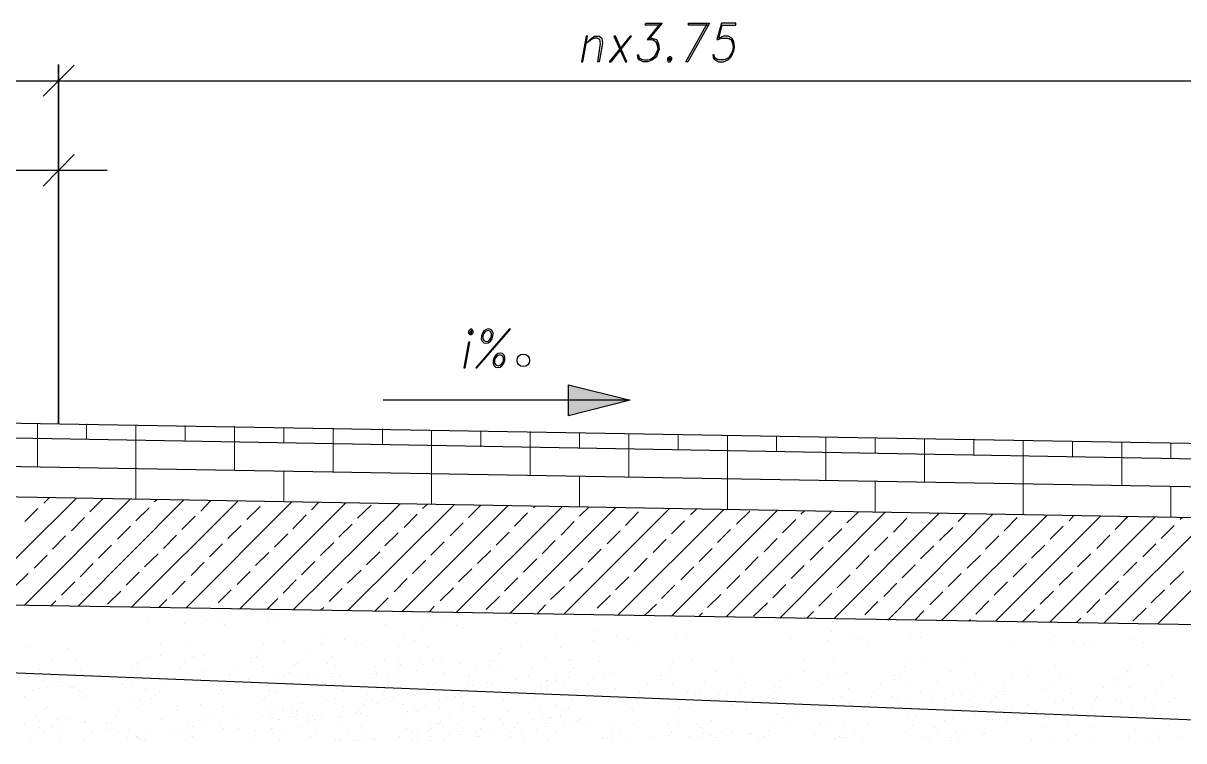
# Model space of a CAD drawing. Header units: millimetres. Extents: x 4241 to 6572, y 870 to 1291.
# Drawn here: x 5223.7 to 5298.5, y 918.2 to 964.5 of the extents above; entities that cross this region are included whole.
import ezdxf

# ---------------------------------------------------------------- set-up
doc = ezdxf.new("R2010")
doc.units = ezdxf.units.MM
doc.layers.add('PDF _0', color=7, linetype='Continuous')
doc.layers.add('PDF _ОВПД_Основная линия', color=7, linetype='Continuous')

msp = doc.modelspace()

# ---------------------------------------------------------------- linework, layer by layer
at = {"layer": 'PDF _0', "color": 5, "lineweight": 25}
for points in [[(5264.7335, 964.3869), (5263.7598, 964.3869), (5263.8021, 964.514), (5264.8605, 964.514), (5263.9715, 963.4556)], [(5264.7335, 964.514), (5263.8868, 963.4556), (5264.1831, 963.4556), (5264.4371, 963.3286), (5264.5641, 962.9476)], [(5267.7816, 964.3869), (5266.5539, 964.3869), (5266.5539, 964.514), (5267.9086, 964.514), (5266.5115, 962.0162), (5266.3845, 962.0162), (5267.7816, 964.514)], [(5269.348, 962.6089), (5269.094, 962.2279), (5268.7976, 962.1432), (5268.5013, 962.1432), (5268.2473, 962.2279), (5268.2049, 962.4819), (5268.1203, 962.4819), (5268.1626, 962.2279), (5268.2473, 962.1432), (5268.5013, 962.0162), (5268.7976, 962.0162), (5269.094, 962.1432), (5269.3056, 962.3549), (5269.475, 962.7359), (5269.5173, 962.9476), (5269.475, 963.3286), (5269.348, 963.5402), (5269.094, 963.6673), (5268.7976, 963.6673), (5268.5013, 963.5402), (5268.713, 964.3869), (5269.602, 964.3869), (5269.602, 964.514), (5268.6706, 964.514), (5268.3743, 963.4556), (5268.4589, 963.4556), (5268.6706, 963.5402), (5269.0516, 963.5402), (5269.3056, 963.4556), (5269.4326, 963.0746)], [(5264.0138, 963.5402), (5264.1831, 963.5402), (5264.4795, 963.4556), (5264.6065, 963.2016), (5264.6488, 962.8206), (5264.6065, 962.7359), (5264.4795, 962.3549), (5264.2255, 962.1432), (5263.9291, 962.0162), (5263.6328, 962.0162), (5263.3788, 962.1432), (5263.2941, 962.2279), (5263.2518, 962.4819), (5263.3364, 962.4819), (5263.3788, 962.2279), (5263.6751, 962.1432), (5263.9291, 962.1432), (5264.2678, 962.2279), (5264.5218, 962.6089)], [(5264.2678, 963.4556), (5264.5218, 963.2016), (5264.5641, 962.8206), (5264.5218, 962.7359), (5264.3525, 962.3549), (5264.0561, 962.1432)], [(5269.1363, 963.5402), (5269.3903, 963.3286), (5269.4326, 962.9476), (5269.3903, 962.7359), (5269.221, 962.3549), (5268.8823, 962.1432)], [(5263.5481, 962.1432), (5263.3364, 962.3549)], [(5268.4166, 962.1432), (5268.1626, 962.3549)], [(5224.9811, 959.8148), (5226.9708, 961.8045)], [(5225.9548, 961.8469), (5225.9548, 938.6897), (5225.9548, 961.8469)], [(5158.7271, 960.7885), (5316.3396, 960.7885)], [(5224.9811, 954.0149), (5226.9708, 956.047)], [(5132.5219, 955.031), (5229.0876, 955.031)]]:
    msp.add_lwpolyline(points, dxfattribs=at)
for points in [[(5259.738, 962.0162), (5260.0343, 963.6673), (5259.9497, 963.6673), (5259.6533, 962.0162)], [(5260.7963, 962.0162), (5260.7117, 962.0162), (5260.881, 963.2016), (5260.8387, 963.4556), (5260.6693, 963.5402), (5260.5, 963.5402), (5260.2883, 963.4556), (5259.9497, 963.2016), (5260.2883, 963.5402), (5260.5, 963.6673), (5260.7963, 963.6673), (5260.9657, 963.5402), (5261.008, 963.2016)], [(5261.4314, 962.0162), (5261.5584, 962.0162), (5262.8708, 963.6673), (5262.7861, 963.6673)], [(5262.5744, 962.0162), (5261.8547, 963.6673), (5261.7277, 963.6673), (5262.4897, 962.0162)], [(5265.3262, 962.3549), (5265.1992, 962.2279), (5265.1992, 962.1432), (5265.2415, 962.0162), (5265.3685, 962.0162), (5265.4532, 962.1432), (5265.4955, 962.2279), (5265.4108, 962.3549)], [(5265.2838, 962.2279), (5265.2838, 962.1432), (5265.3685, 962.1432), (5265.4108, 962.2279)], [(5225.9548, 961.8469), (5225.9548, 938.6897)]]:
    msp.add_lwpolyline(points, close=True, dxfattribs=at)
at = {"layer": 'PDF _0', "lineweight": 25}
for points in [[(5252.4987, 944.7859), (5252.3717, 944.6589), (5252.3717, 944.5319), (5252.4564, 944.4473), (5252.5411, 944.4473), (5252.6681, 944.5319), (5252.6681, 944.6589), (5252.5834, 944.7859)], [(5252.4987, 944.6589), (5252.4564, 944.5319), (5252.5411, 944.5319), (5252.5834, 944.6589)], [(5252.8374, 942.2882), (5252.9221, 942.2882), (5255.0812, 944.7859), (5254.9965, 944.7859)], [(5252.16, 942.2882), (5252.4564, 943.9392), (5252.3717, 943.9392), (5252.0754, 942.2882)], [(5258.8066, 941.1875), (5262.7861, 940.2138), (5258.8066, 939.1977)]]:
    msp.add_lwpolyline(points, close=True, dxfattribs=at)
msp.add_lwpolyline([(5262.7861, 940.2138), (5246.8682, 940.2138)], dxfattribs=at)
at = {"layer": 'PDF _0', "lineweight": 18}
for points in [[(5184.128, 939.4517), (5210.9683, 938.9437), (5210.9683, 934.1599), (5316.3396, 932.3395)], [(5224.6001, 935.938), (5224.6001, 937.716), (5224.6001, 938.7321)], [(5227.7752, 937.6737), (5227.7752, 938.6897)], [(5230.9503, 933.8212), (5230.9503, 935.811), (5230.9503, 937.6314), (5230.9503, 938.6051)], [(5234.1254, 937.5467), (5234.1254, 938.5627)], [(5237.3005, 935.684), (5237.3005, 937.5043), (5237.3005, 938.5204)], [(5240.4756, 937.462), (5240.4756, 938.4357)], [(5243.6508, 935.5993), (5243.6508, 937.3773), (5243.6508, 938.3934)], [(5246.8259, 937.335), (5246.8259, 938.351)], [(5210.9683, 937.97), (5316.3396, 936.1073)], [(5250.001, 933.4825), (5250.001, 935.4723), (5250.001, 937.2927), (5250.001, 938.2664)], [(5253.1761, 937.208), (5253.1761, 938.224)], [(5256.3512, 935.3876), (5256.3512, 937.1657), (5256.3512, 938.1817)], [(5259.5263, 937.1233), (5259.5263, 938.097)], [(5262.7014, 935.2606), (5262.7014, 937.0387), (5262.7014, 938.0547)], [(5265.8765, 936.9963), (5265.8765, 938.0124)], [(5269.0516, 933.1439), (5269.0516, 935.1336), (5269.0516, 936.954), (5269.0516, 937.9277)], [(5272.2267, 936.9117), (5272.2267, 937.8854)], [(5275.4019, 935.0489), (5275.4019, 936.827), (5275.4019, 937.843)], [(5278.577, 936.7847), (5278.577, 937.8007)], [(5281.7521, 934.9219), (5281.7521, 936.7423), (5281.7521, 937.716)], [(5284.9272, 936.6577), (5284.9272, 937.6737)], [(5288.1023, 932.8052), (5288.1023, 934.7949), (5288.1023, 936.6153), (5288.1023, 937.6314)], [(5291.2774, 936.573), (5291.2774, 937.5467)], [(5294.4525, 934.7103), (5294.4525, 936.4883), (5294.4525, 937.5043)], [(5297.6276, 936.446), (5297.6276, 937.462)], [(5240.4756, 933.6519), (5240.4756, 935.6416)], [(5259.5263, 933.3132), (5259.5263, 935.3029)], [(5278.577, 932.9745), (5278.577, 934.9643)], [(5297.6276, 932.6358), (5297.6276, 934.6679)], [(5220.2396, 927.0477), (5227.0978, 933.8636)], [(5223.7534, 926.963), (5230.5693, 933.8212)], [(5225.0234, 933.5672), (5225.3621, 933.9059)], [(5227.9869, 933.0169), (5228.8336, 933.8636)], [(5223.7957, 932.3818), (5224.6424, 933.2285)], [(5227.2249, 926.9206), (5234.0408, 933.7789)], [(5230.6963, 926.8783), (5237.5122, 933.6942)], [(5230.9503, 932.4242), (5231.797, 933.2709)], [(5232.1357, 933.6519), (5232.305, 933.7789)], [(5234.1678, 926.7936), (5240.9837, 933.6519)], [(5235.1415, 933.0592), (5235.7765, 933.7366)], [(5237.6392, 926.7513), (5244.4551, 933.5672)], [(5238.1049, 932.5088), (5238.9516, 933.3555)], [(5241.1107, 926.709), (5247.9689, 933.5249)], [(5242.2537, 933.1439), (5242.7194, 933.6095)], [(5244.5821, 926.6243), (5251.4404, 933.4402)], [(5245.2171, 932.5935), (5246.1062, 933.4402)], [(5248.0959, 926.582), (5254.9118, 933.3979)], [(5249.4083, 933.2285), (5249.7046, 933.4825)], [(5251.5674, 926.4973), (5258.3833, 933.3132)], [(5252.3717, 932.6358), (5253.1761, 933.4402)], [(5255.0388, 926.455), (5261.8547, 933.2709)], [(5256.5629, 933.2709), (5256.6475, 933.3555)], [(5258.5103, 926.4126), (5265.3262, 933.2285)], [(5259.5263, 932.7205), (5260.119, 933.3132)], [(5261.9817, 926.328), (5268.7976, 933.1439)], [(5265.4532, 926.2856), (5272.2691, 933.1015)], [(5266.6809, 932.8052), (5267.0619, 933.1862)], [(5269.6443, 932.2125), (5270.491, 933.0592)], [(5273.7931, 932.8475), (5274.0048, 933.0592)], [(5226.8015, 931.7891), (5227.6482, 932.6358)], [(5233.9138, 931.8738), (5234.7604, 932.7205)], [(5241.0683, 931.9162), (5241.915, 932.8052)], [(5248.2229, 932.0008), (5249.0696, 932.8475)], [(5255.3352, 932.0855), (5256.1819, 932.9322)], [(5258.3409, 931.4928), (5259.1876, 932.3818)], [(5262.4897, 932.1278), (5263.3364, 933.0169)], [(5265.4532, 931.5775), (5266.2999, 932.4242)], [(5268.967, 926.2433), (5275.7405, 933.0169)], [(5272.4384, 926.1586), (5279.212, 932.9745)], [(5272.6078, 931.6621), (5273.4545, 932.5088)], [(5275.9099, 926.1163), (5282.6834, 932.8899)], [(5276.7566, 932.2972), (5277.4763, 932.9745)], [(5279.3813, 926.0316), (5286.1549, 932.8475)], [(5279.7623, 931.7045), (5280.609, 932.5935)], [(5280.9477, 932.9322), (5280.9477, 932.9322)], [(5282.8528, 925.9893), (5289.6263, 932.7629)], [(5283.9111, 932.3818), (5284.4192, 932.8899)], [(5286.3242, 925.9469), (5293.0978, 932.7205)], [(5286.8746, 931.7891), (5287.7213, 932.6358)], [(5289.7957, 925.8623), (5296.6116, 932.6782)], [(5291.0657, 932.4242), (5291.3621, 932.7629)], [(5293.3095, 925.8199), (5300.083, 932.5935)], [(5294.0292, 931.8738), (5294.8335, 932.6782)], [(5296.7809, 925.7776), (5303.5545, 932.5512)], [(5298.2203, 932.5088), (5298.3473, 932.6358)], [(5229.7649, 931.2388), (5230.6116, 932.0855)], [(5236.8772, 931.2811), (5237.7239, 932.1278)], [(5239.883, 930.7308), (5240.7297, 931.5775)], [(5244.0318, 931.3658), (5244.8785, 932.2125)], [(5246.9952, 930.8154), (5247.8419, 931.6621)], [(5251.1863, 931.4505), (5252.033, 932.2972)], [(5254.1498, 930.8578), (5254.9965, 931.7045)], [(5261.3044, 930.9425), (5262.1511, 931.7891)], [(5268.4166, 931.0271), (5269.2633, 931.8738)], [(5275.5712, 931.0695), (5276.4179, 931.9162)], [(5282.7258, 931.1541), (5283.5725, 932.0008)], [(5289.838, 931.2388), (5290.6847, 932.0855)], [(5296.9926, 931.2811), (5297.8393, 932.1278)], [(5225.5738, 930.6038), (5226.4205, 931.4505)], [(5228.5372, 930.0111), (5229.3839, 930.8578)], [(5232.7284, 930.6461), (5233.5751, 931.4928)], [(5235.6918, 930.0958), (5236.5385, 930.9425)], [(5242.8464, 930.1804), (5243.6931, 931.0271)], [(5249.9586, 930.2228), (5250.8053, 931.0695)], [(5257.1132, 930.3074), (5257.9599, 931.1541)], [(5264.2678, 930.3921), (5265.1145, 931.2388)], [(5271.4224, 930.4344), (5272.2691, 931.2811)], [(5278.5346, 930.5191), (5279.3813, 931.3658)], [(5281.4981, 929.9688), (5282.3448, 930.8154)], [(5285.6892, 930.6038), (5286.5359, 931.4505)], [(5288.6526, 930.0111), (5289.4993, 930.8578)], [(5292.8438, 930.6461), (5293.6905, 931.4928)], [(5295.8072, 930.0958), (5296.6539, 930.9425)], [(5224.3884, 929.3761), (5225.2351, 930.2228)], [(5231.5007, 929.4607), (5232.3897, 930.3074)], [(5238.6552, 929.5454), (5239.5019, 930.3921)], [(5245.8098, 929.5877), (5246.6565, 930.4344)], [(5252.9644, 929.6724), (5253.8111, 930.5191)], [(5260.0767, 929.7571), (5260.9234, 930.6038)], [(5267.2312, 929.7994), (5268.0779, 930.6461)], [(5270.1947, 929.2491), (5271.0414, 930.0958)], [(5274.3858, 929.8841), (5275.2325, 930.7308)], [(5277.3493, 929.3337), (5278.196, 930.1804)], [(5284.5038, 929.3761), (5285.3505, 930.2228)], [(5291.6161, 929.4607), (5292.4628, 930.3074)], [(5227.3519, 928.8257), (5228.1986, 929.6724)], [(5234.5064, 928.9104), (5235.3531, 929.7571)], [(5241.6187, 928.9527), (5242.4654, 929.7994)], [(5248.7733, 929.0374), (5249.62, 929.8841)], [(5251.7367, 928.487), (5252.5834, 929.3337)], [(5255.9278, 929.1221), (5256.7745, 929.9688)], [(5258.8913, 928.5294), (5259.738, 929.3761)], [(5263.0401, 929.1644), (5263.8868, 930.0111)], [(5266.0459, 928.614), (5266.8926, 929.4607)], [(5273.1581, 928.6987), (5274.0048, 929.5454)], [(5280.3127, 928.741), (5281.1594, 929.5877)], [(5287.4673, 928.8257), (5288.314, 929.6724)], [(5294.5795, 928.9104), (5295.4262, 929.7571)], [(5223.1607, 928.1907), (5224.0074, 929.0374)], [(5230.3153, 928.2754), (5231.162, 929.1221)], [(5237.4699, 928.3177), (5238.3166, 929.1644)], [(5240.4333, 927.7673), (5241.28, 928.614)], [(5244.5821, 928.4024), (5245.4712, 929.2491)], [(5247.5879, 927.852), (5248.4346, 928.6987)], [(5254.7001, 927.8943), (5255.5468, 928.741)], [(5261.8547, 927.979), (5262.7014, 928.8257)], [(5269.0093, 928.0637), (5269.856, 928.9104)], [(5276.1215, 928.106), (5276.9682, 928.9527)], [(5283.2761, 928.1907), (5284.1228, 929.0374)], [(5290.4307, 928.2754), (5291.2774, 929.1221)], [(5297.5853, 928.3177), (5298.432, 929.1644)], [(5226.1665, 927.6403), (5227.0132, 928.487)], [(5229.1299, 927.0477), (5229.9766, 927.8943)], [(5233.2787, 927.6827), (5234.1254, 928.5294)], [(5236.2422, 927.1323), (5237.0889, 927.979)], [(5243.3967, 927.217), (5244.2434, 928.0637)], [(5250.5513, 927.2593), (5251.398, 928.106)], [(5257.6636, 927.344), (5258.5526, 928.1907)], [(5264.8182, 927.4287), (5265.6649, 928.2754)], [(5271.9727, 927.471), (5272.8194, 928.3177)], [(5279.1273, 927.5557), (5279.974, 928.4024)], [(5282.0908, 927.0053), (5282.9374, 927.852)], [(5286.2396, 927.6403), (5287.0863, 928.487)], [(5289.203, 927.0477), (5290.0497, 927.8943)], [(5293.3941, 927.6827), (5294.2408, 928.5294)], [(5296.3576, 927.1323), (5297.2043, 927.979)], [(5225.4891, 926.963), (5225.7855, 927.2593)], [(5232.432, 926.836), (5232.9401, 927.344)], [(5239.3749, 926.709), (5240.0946, 927.4287)], [(5246.3602, 926.6243), (5247.2069, 927.471)], [(5253.5148, 926.709), (5254.3615, 927.5557)], [(5260.6693, 926.7936), (5261.516, 927.6403)], [(5267.7816, 926.836), (5268.6283, 927.6827)], [(5270.745, 926.2856), (5271.6341, 927.1323)], [(5274.9362, 926.9206), (5275.7829, 927.7673)], [(5277.8996, 926.3703), (5278.7463, 927.217)], [(5285.0542, 926.4126), (5285.9009, 927.2593)], [(5292.2088, 926.4973), (5293.0555, 927.344)], [(5242.8464, 926.6666), (5243.0581, 926.836)], [(5249.8316, 926.5396), (5250.1703, 926.9206)], [(5256.7745, 926.4126), (5257.3249, 927.0053)], [(5260.246, 926.3703), (5260.2883, 926.4126)], [(5263.7175, 926.328), (5264.4795, 927.0477)], [(5267.1889, 926.2433), (5267.4429, 926.4973)], [(5274.1741, 926.1586), (5274.5975, 926.582)], [(5281.1171, 926.0316), (5281.7097, 926.6243)], [(5288.06, 925.9046), (5288.8643, 926.709)], [(5295.1722, 925.9469), (5296.0189, 926.7936)], [(5284.5885, 925.9469), (5284.7155, 926.074)], [(5291.5314, 925.8623), (5291.8278, 926.1586)]]:
    msp.add_lwpolyline(points, dxfattribs=at)
at = {"layer": 'PDF _0', "lineweight": 9}
for points in [[(5234.3371, 926.3703), (5234.3371, 926.3703)], [(5231.67, 925.9469), (5231.67, 925.9469)], [(5234.0831, 925.7776), (5234.0831, 925.7776)], [(5235.5225, 926.074), (5235.5225, 926.074)], [(5236.2422, 925.9046), (5236.2422, 925.9046)], [(5236.6655, 925.7353), (5236.6655, 925.7353)], [(5239.4173, 926.201), (5239.4173, 926.201)], [(5240.0523, 925.9893), (5240.0523, 925.9893)], [(5247.0375, 925.7353), (5247.0375, 925.7353)], [(5249.4083, 925.6083), (5249.4083, 925.6083)], [(5249.6623, 926.201), (5249.6623, 926.201)], [(5250.89, 925.8623), (5250.89, 925.8623)], [(5251.6097, 925.6929), (5251.6097, 925.6929)], [(5254.7425, 925.9893), (5254.7425, 925.9893)], [(5255.4198, 925.7776), (5255.4198, 925.7776)], [(5243.1851, 925.1003), (5243.1851, 925.1003)], [(5248.2229, 924.9309), (5248.2229, 924.9309)], [(5251.9907, 925.5236), (5251.9907, 925.5236)], [(5258.0446, 924.8462), (5258.0446, 924.8462)], [(5260.7117, 925.3119), (5260.7117, 925.3119)], [(5261.8971, 924.9732), (5261.8971, 924.9732)], [(5265.7495, 925.1003), (5265.7495, 925.1003)], [(5266.4269, 924.8886), (5266.4269, 924.8886)], [(5273.1158, 924.8462), (5273.1158, 924.8462)], [(5275.7405, 925.3119), (5275.7405, 925.3119)], [(5276.9682, 924.9732), (5276.9682, 924.9732)], [(5280.8207, 925.1003), (5280.8207, 925.1003)], [(5281.4981, 924.8886), (5281.4981, 924.8886)], [(5290.1344, 925.0156), (5290.1344, 925.0156)], [(5223.9227, 924.2536), (5223.9227, 924.2536)], [(5226.5475, 924.1689), (5226.5475, 924.1689)], [(5232.5167, 924.4652), (5232.5167, 924.4652)], [(5234.4218, 924.4652), (5234.4218, 924.4652)], [(5239.0363, 924.0842), (5239.0363, 924.0842)], [(5239.1633, 924.4229), (5239.1633, 924.4229)], [(5240.391, 924.5076), (5240.391, 924.5076)], [(5240.518, 924.6769), (5240.518, 924.6769)], [(5242.8887, 924.5499), (5242.8887, 924.5499)], [(5242.9734, 924.4652), (5242.9734, 924.4652)], [(5244.3704, 924.8039), (5244.3704, 924.8039)], [(5245.0901, 924.6346), (5245.0901, 924.6346)], [(5245.5135, 924.4652), (5245.5135, 924.4652)], [(5247.8842, 924.2959), (5247.8842, 924.2959)], [(5248.9003, 924.7192), (5248.9003, 924.7192)], [(5249.7893, 924.2536), (5249.7893, 924.2536)], [(5254.5308, 924.2112), (5254.5308, 924.2112)], [(5255.7162, 924.3382), (5255.7162, 924.3382)], [(5258.2986, 924.2536), (5258.2986, 924.2536)], [(5260.4153, 924.7192), (5260.4153, 924.7192)], [(5262.6167, 924.8039), (5262.6167, 924.8039)], [(5263.0401, 924.6346), (5263.0401, 924.6346)], [(5275.4865, 924.7192), (5275.4865, 924.7192)], [(5277.6879, 924.8039), (5277.6879, 924.8039)], [(5278.0689, 924.6346), (5278.0689, 924.6346)], [(5287.4673, 924.5499), (5287.4673, 924.5499)], [(5289.838, 924.4229), (5289.838, 924.4229)], [(5291.3197, 924.6769), (5291.3197, 924.6769)], [(5292.0394, 924.5076), (5292.0394, 924.5076)], [(5292.4628, 924.3382), (5292.4628, 924.3382)], [(5295.2145, 924.8039), (5295.2145, 924.8039)], [(5295.8496, 924.5922), (5295.8496, 924.5922)], [(5225.5315, 923.4915), (5225.5315, 923.4915)], [(5227.1402, 923.4069), (5227.1402, 923.4069)], [(5231.6277, 923.6609), (5231.6277, 923.6609)], [(5232.559, 923.7455), (5232.559, 923.7455)], [(5234.6758, 923.6609), (5234.6758, 923.6609)], [(5235.3108, 923.7455), (5235.3108, 923.7455)], [(5238.3589, 923.5339), (5238.3589, 923.5339)], [(5238.7399, 923.6609), (5238.7399, 923.6609)], [(5241.9574, 923.7879), (5241.9574, 923.7879)], [(5243.5661, 923.7032), (5243.5661, 923.7032)], [(5246.9529, 923.4492), (5246.9529, 923.4492)], [(5247.8842, 923.5339), (5247.8842, 923.5339)], [(5250.0433, 923.4492), (5250.0433, 923.4492)], [(5250.636, 923.5339), (5250.636, 923.5339)], [(5253.7264, 923.3645), (5253.7264, 923.3645)], [(5254.0651, 923.4492), (5254.0651, 923.4492)], [(5254.3615, 923.8725), (5254.3615, 923.8725)], [(5257.3249, 923.6185), (5257.3249, 923.6185)], [(5258.8913, 923.4069), (5258.8913, 923.4069)], [(5258.9336, 923.4915), (5258.9336, 923.4915)], [(5260.7963, 923.3645), (5260.7963, 923.3645)], [(5266.7656, 923.4492), (5266.7656, 923.4492)], [(5269.348, 923.3645), (5269.348, 923.3645)], [(5273.9625, 923.4069), (5273.9625, 923.4069)], [(5275.8675, 923.3645), (5275.8675, 923.3645)], [(5281.7944, 923.4492), (5281.7944, 923.4492)], [(5284.3768, 923.3645), (5284.3768, 923.3645)], [(5224.7694, 922.8565), (5224.7694, 922.8565)], [(5227.3519, 922.7718), (5227.3519, 922.7718)], [(5230.6963, 922.7718), (5230.6963, 922.7718)], [(5231.035, 923.1952), (5231.035, 923.1952)], [(5231.0773, 922.8142), (5231.0773, 922.8142)], [(5231.0773, 922.6025), (5231.0773, 922.6025)], [(5233.7444, 922.9835), (5233.7444, 922.9835)], [(5234.0831, 923.3222), (5234.0831, 923.3222)], [(5235.4378, 922.6872), (5235.4378, 922.6872)], [(5237.5122, 923.0258), (5237.5122, 923.0258)], [(5238.4012, 923.2799), (5238.4012, 923.2799)], [(5239.1633, 923.0258), (5239.1633, 923.0258)], [(5240.8567, 922.6448), (5240.8567, 922.6448)], [(5241.1953, 923.1529), (5241.1953, 923.1529)], [(5241.3647, 923.1952), (5241.3647, 923.1952)], [(5243.2697, 923.1952), (5243.2697, 923.1952)], [(5243.7778, 923.0682), (5243.7778, 923.0682)], [(5246.0215, 922.6025), (5246.0215, 922.6025)], [(5246.4025, 923.0258), (5246.4025, 923.0258)], [(5246.4449, 922.6025), (5246.4449, 922.6025)], [(5247.8842, 922.8142), (5247.8842, 922.8142)], [(5248.0112, 923.1529), (5248.0112, 923.1529)], [(5249.1119, 922.7718), (5249.1119, 922.7718)], [(5249.1966, 923.2799), (5249.1966, 923.2799)], [(5249.4506, 923.1529), (5249.4506, 923.1529)], [(5251.8214, 923.1952), (5251.8214, 923.1952)], [(5252.8374, 922.8565), (5252.8374, 922.8565)], [(5253.7264, 923.0682), (5253.7264, 923.0682)], [(5254.5308, 922.8565), (5254.5308, 922.8565)], [(5256.5205, 922.9835), (5256.5205, 922.9835)], [(5258.9336, 922.6872), (5258.9336, 922.6872)], [(5259.1453, 922.8988), (5259.1453, 922.8988)], [(5261.6854, 922.6448), (5261.6854, 922.6448)], [(5265.4108, 923.0258), (5265.4108, 923.0258)], [(5265.5378, 923.3222), (5265.5378, 923.3222)], [(5268.3319, 922.7295), (5268.3319, 922.7295)], [(5269.9407, 922.6025), (5269.9407, 922.6025)], [(5273.9625, 922.6872), (5273.9625, 922.6872)], [(5276.7142, 922.6448), (5276.7142, 922.6448)], [(5280.4397, 923.0258), (5280.4397, 923.0258)], [(5280.609, 923.3222), (5280.609, 923.3222)], [(5283.4031, 922.7295), (5283.4031, 922.7295)], [(5285.0119, 922.6025), (5285.0119, 922.6025)], [(5288.314, 923.1105), (5288.314, 923.1105)], [(5290.219, 923.0682), (5290.219, 923.0682)], [(5294.8335, 922.7295), (5294.8335, 922.7295)], [(5294.9605, 923.0258), (5294.9605, 923.0258)], [(5296.1882, 923.1529), (5296.1882, 923.1529)], [(5224.4308, 922.3485), (5224.4308, 922.3485)], [(5224.9811, 922.1368), (5224.9811, 922.1368)], [(5225.6585, 922.0098), (5225.6585, 922.0098)], [(5226.2088, 921.8405), (5226.2088, 921.8405)], [(5226.2512, 922.0521), (5226.2512, 922.0521)], [(5227.0132, 922.2638), (5227.0132, 922.2638)], [(5230.0613, 921.9675), (5230.0613, 921.9675)], [(5230.273, 922.1368), (5230.273, 922.1368)], [(5230.6116, 922.4755), (5230.6116, 922.4755)], [(5232.6437, 921.9675), (5232.6437, 921.9675)], [(5234.3794, 922.0521), (5234.3794, 922.0521)], [(5234.9298, 922.1792), (5234.9298, 922.1792)], [(5236.9619, 922.1792), (5236.9619, 922.1792)], [(5237.0042, 922.5178), (5237.0042, 922.5178)], [(5238.2319, 922.1792), (5238.2319, 922.1792)], [(5238.5706, 922.0945), (5238.5706, 922.0945)], [(5239.3326, 921.8405), (5239.3326, 921.8405)], [(5239.883, 921.9251), (5239.883, 921.9251)], [(5240.0946, 922.4332), (5240.0946, 922.4332)], [(5240.4756, 922.3908), (5240.4756, 922.3908)], [(5241.407, 922.4755), (5241.407, 922.4755)], [(5241.661, 922.0521), (5241.661, 922.0521)], [(5242.0844, 922.3062), (5242.0844, 922.3062)], [(5242.6771, 922.3485), (5242.6771, 922.3485)], [(5242.9311, 922.0521), (5242.9311, 922.0521)], [(5243.1851, 921.9675), (5243.1851, 921.9675)], [(5243.4814, 922.5602), (5243.4814, 922.5602)], [(5243.5238, 922.3908), (5243.5238, 922.3908)], [(5244.1588, 922.4755), (5244.1588, 922.4755)], [(5245.6405, 921.9251), (5245.6405, 921.9251)], [(5245.9792, 922.3062), (5245.9792, 922.3062)], [(5246.4449, 922.4332), (5246.4449, 922.4332)], [(5247.2069, 922.3062), (5247.2069, 922.3062)], [(5247.2492, 922.0098), (5247.2492, 922.0098)], [(5247.5879, 922.3908), (5247.5879, 922.3908)], [(5249.747, 921.8828), (5249.747, 921.8828)], [(5250.0433, 921.8828), (5250.0433, 921.8828)], [(5250.2973, 922.0098), (5250.2973, 922.0098)], [(5250.8053, 922.5602), (5250.8053, 922.5602)], [(5250.8053, 922.4755), (5250.8053, 922.4755)], [(5252.3294, 922.0098), (5252.3294, 922.0098)], [(5252.3717, 922.3062), (5252.3717, 922.3062)], [(5252.4141, 922.4332), (5252.4141, 922.4332)], [(5252.6257, 921.8405), (5252.6257, 921.8405)], [(5253.5994, 922.0098), (5253.5994, 922.0098)], [(5253.9381, 921.8828), (5253.9381, 921.8828)], [(5255.4198, 922.2215), (5255.4198, 922.2215)], [(5256.2242, 922.4332), (5256.2242, 922.4332)], [(5256.9862, 921.8828), (5256.9862, 921.8828)], [(5257.4096, 922.1368), (5257.4096, 922.1368)], [(5257.4519, 922.1368), (5257.4519, 922.1368)], [(5258.0023, 922.5602), (5258.0023, 922.5602)], [(5258.0446, 922.1368), (5258.0446, 922.1368)], [(5258.8066, 922.3485), (5258.8066, 922.3485)], [(5260.119, 921.8828), (5260.119, 921.8828)], [(5260.4577, 922.2638), (5260.4577, 922.2638)], [(5261.0504, 922.5602), (5261.0504, 922.5602)], [(5263.8868, 921.9675), (5263.8868, 921.9675)], [(5264.7335, 922.4755), (5264.7335, 922.4755)], [(5264.7758, 922.2215), (5264.7758, 922.2215)], [(5265.1145, 922.5602), (5265.1145, 922.5602)], [(5265.5378, 921.9675), (5265.5378, 921.9675)], [(5267.5699, 922.0945), (5267.5699, 922.0945)], [(5270.1523, 922.0098), (5270.1523, 922.0098)], [(5272.4808, 922.1368), (5272.4808, 922.1368)], [(5273.0311, 922.5602), (5273.0311, 922.5602)], [(5275.1902, 921.8828), (5275.1902, 921.8828)], [(5275.5289, 922.2638), (5275.5289, 922.2638)], [(5276.1215, 922.5602), (5276.1215, 922.5602)], [(5278.9156, 921.9675), (5278.9156, 921.9675)], [(5279.8047, 922.4755), (5279.8047, 922.4755)], [(5279.8047, 922.2215), (5279.8047, 922.2215)], [(5280.1434, 922.5602), (5280.1434, 922.5602)], [(5280.609, 921.9675), (5280.609, 921.9675)], [(5282.5988, 922.0945), (5282.5988, 922.0945)], [(5285.2235, 922.0098), (5285.2235, 922.0098)], [(5286.8323, 921.8405), (5286.8323, 921.8405)], [(5287.4249, 922.2638), (5287.4249, 922.2638)], [(5288.3563, 922.3908), (5288.3563, 922.3908)], [(5289.8804, 921.9675), (5289.8804, 921.9675)], [(5290.473, 922.2638), (5290.473, 922.2638)], [(5291.1081, 922.3485), (5291.1081, 922.3485)], [(5294.1562, 922.1792), (5294.1562, 922.1792)], [(5294.1985, 921.9251), (5294.1985, 921.9251)], [(5294.5372, 922.2638), (5294.5372, 922.2638)], [(5297.7546, 922.4332), (5297.7546, 922.4332)], [(5224.3038, 921.5018), (5224.3038, 921.5018)], [(5224.7271, 921.5865), (5224.7271, 921.5865)], [(5225.1928, 921.7558), (5225.1928, 921.7558)], [(5226.7592, 921.6711), (5226.7592, 921.6711)], [(5226.9285, 921.6711), (5226.9285, 921.6711)], [(5227.3095, 921.5018), (5227.3095, 921.5018)], [(5227.4365, 921.3325), (5227.4365, 921.3325)], [(5230.6963, 921.7558), (5230.6963, 921.7558)], [(5231.543, 921.4595), (5231.543, 921.4595)], [(5231.6277, 921.5865), (5231.6277, 921.5865)], [(5232.2204, 921.2478), (5232.2204, 921.2478)], [(5232.4744, 921.4171), (5232.4744, 921.4171)], [(5235.4801, 921.7135), (5235.4801, 921.7135)], [(5236.4538, 921.4595), (5236.4538, 921.4595)], [(5236.5808, 921.2901), (5236.5808, 921.2901)], [(5236.7925, 921.7981), (5236.7925, 921.7981)], [(5239.4596, 921.2478), (5239.4596, 921.2478)], [(5239.5443, 921.5018), (5239.5443, 921.5018)], [(5239.5866, 921.4171), (5239.5866, 921.4171)], [(5239.9253, 921.5441), (5239.9253, 921.5441)], [(5239.9253, 921.3325), (5239.9253, 921.3325)], [(5240.2216, 921.3748), (5240.2216, 921.3748)], [(5240.7297, 921.7981), (5240.7297, 921.7981)], [(5242.5924, 921.7135), (5242.5924, 921.7135)], [(5243.9048, 921.6288), (5243.9048, 921.6288)], [(5243.9048, 921.3748), (5243.9048, 921.3748)], [(5244.2858, 921.4171), (5244.2858, 921.4171)], [(5245.8522, 921.2478), (5245.8522, 921.2478)], [(5246.3178, 921.7558), (5246.3178, 921.7558)], [(5246.9105, 921.2478), (5246.9105, 921.2478)], [(5246.9952, 921.4171), (5246.9952, 921.4171)], [(5247.8419, 921.2054), (5247.8419, 921.2054)], [(5248.0112, 921.7981), (5248.0112, 921.7981)], [(5248.0112, 921.7981), (5248.0112, 921.7981)], [(5248.9426, 921.1631), (5248.9426, 921.1631)], [(5249.7046, 921.3748), (5249.7046, 921.3748)], [(5250.8477, 921.5441), (5250.8477, 921.5441)], [(5251.779, 921.2478), (5251.779, 921.2478)], [(5252.1177, 921.6288), (5252.1177, 921.6288)], [(5252.2871, 921.2901), (5252.2871, 921.2901)], [(5254.7001, 921.6288), (5254.7001, 921.6288)], [(5254.9541, 921.2054), (5254.9541, 921.2054)], [(5255.5892, 921.1631), (5255.5892, 921.1631)], [(5256.0972, 921.6288), (5256.0972, 921.6288)], [(5256.9862, 921.4171), (5256.9862, 921.4171)], [(5257.0709, 921.7135), (5257.0709, 921.7135)], [(5257.4519, 921.7135), (5257.4519, 921.7135)], [(5257.4519, 921.5441), (5257.4519, 921.5441)], [(5258.5526, 921.7558), (5258.5526, 921.7558)], [(5259.23, 921.4595), (5259.23, 921.4595)], [(5259.2723, 921.1631), (5259.2723, 921.1631)], [(5261.3044, 921.1208), (5261.3044, 921.1208)], [(5261.8124, 921.5865), (5261.8124, 921.5865)], [(5263.3364, 921.1208), (5263.3364, 921.1208)], [(5263.3788, 921.4171), (5263.3788, 921.4171)], [(5264.6065, 921.1208), (5264.6065, 921.1208)], [(5266.4692, 921.3325), (5266.4692, 921.3325)], [(5267.0196, 921.2054), (5267.0196, 921.2054)], [(5267.2312, 921.5441), (5267.2312, 921.5441)], [(5268.4589, 921.2478), (5268.4589, 921.2478)], [(5269.0516, 921.2478), (5269.0516, 921.2478)], [(5269.856, 921.4595), (5269.856, 921.4595)], [(5272.0574, 921.4171), (5272.0574, 921.4171)], [(5272.0997, 921.7135), (5272.0997, 921.7135)], [(5272.5231, 921.7135), (5272.5231, 921.7135)], [(5272.5231, 921.5441), (5272.5231, 921.5441)], [(5276.3756, 921.1208), (5276.3756, 921.1208)], [(5276.8836, 921.5865), (5276.8836, 921.5865)], [(5278.3653, 921.1208), (5278.3653, 921.1208)], [(5278.45, 921.4171), (5278.45, 921.4171)], [(5279.6777, 921.1208), (5279.6777, 921.1208)], [(5281.4981, 921.3325), (5281.4981, 921.3325)], [(5282.3024, 921.5441), (5282.3024, 921.5441)], [(5283.5301, 921.2478), (5283.5301, 921.2478)], [(5284.1228, 921.2478), (5284.1228, 921.2478)], [(5284.8849, 921.4595), (5284.8849, 921.4595)], [(5286.4089, 921.1208), (5286.4089, 921.1208)], [(5286.4936, 921.4171), (5286.4936, 921.4171)], [(5286.8746, 921.4171), (5286.8746, 921.4171)], [(5286.8746, 921.2478), (5286.8746, 921.2478)], [(5289.5417, 921.5865), (5289.5417, 921.5865)], [(5291.2351, 921.2901), (5291.2351, 921.2901)], [(5292.8015, 921.1208), (5292.8015, 921.1208)], [(5293.3095, 921.6711), (5293.3095, 921.6711)], [(5294.9605, 921.6711), (5294.9605, 921.6711)], [(5296.6539, 921.2478), (5296.6539, 921.2478)], [(5296.9926, 921.7981), (5296.9926, 921.7981)], [(5223.7957, 921.0784), (5223.7957, 921.0784)], [(5225.2351, 920.3588), (5225.2351, 920.3588)], [(5227.4789, 921.0784), (5227.4789, 921.0784)], [(5230.781, 920.9938), (5230.781, 920.9938)], [(5231.2043, 920.8244), (5231.2043, 920.8244)], [(5231.924, 920.9938), (5231.924, 920.9938)], [(5233.5751, 920.4434), (5233.5751, 920.4434)], [(5235.1415, 920.5704), (5235.1415, 920.5704)], [(5236.6232, 920.4434), (5236.6232, 920.4434)], [(5239.1209, 920.8668), (5239.1209, 920.8668)], [(5239.2479, 921.0361), (5239.2479, 921.0361)], [(5241.4917, 920.6974), (5241.4917, 920.6974)], [(5241.661, 920.6551), (5241.661, 920.6551)], [(5243.2274, 920.8244), (5243.2274, 920.8244)], [(5243.7778, 920.9514), (5243.7778, 920.9514)], [(5244.3281, 920.4434), (5244.3281, 920.4434)], [(5245.6405, 920.5704), (5245.6405, 920.5704)], [(5245.8098, 920.9091), (5245.8098, 920.9091)], [(5246.1485, 920.8244), (5246.1485, 920.8244)], [(5246.5295, 920.6551), (5246.5295, 920.6551)], [(5247.0799, 920.9091), (5247.0799, 920.9091)], [(5247.2915, 920.7821), (5247.2915, 920.7821)], [(5247.4186, 920.8244), (5247.4186, 920.8244)], [(5247.5456, 921.0361), (5247.5456, 921.0361)], [(5248.1806, 920.5704), (5248.1806, 920.5704)], [(5249.5776, 920.5281), (5249.5776, 920.5281)], [(5250.509, 920.8244), (5250.509, 920.8244)], [(5250.509, 920.3588), (5250.509, 920.3588)], [(5250.9323, 921.0361), (5250.9323, 921.0361)], [(5251.525, 921.0784), (5251.525, 921.0784)], [(5251.906, 921.0784), (5251.906, 921.0784)], [(5252.033, 920.6974), (5252.033, 920.6974)], [(5252.7104, 920.3588), (5252.7104, 920.3588)], [(5254.6155, 920.8668), (5254.6155, 920.8668)], [(5256.6475, 921.0361), (5256.6475, 921.0361)], [(5256.9862, 920.4434), (5256.9862, 920.4434)], [(5257.9176, 920.3588), (5257.9176, 920.3588)], [(5258.0023, 920.5281), (5258.0023, 920.5281)], [(5259.0183, 920.9091), (5259.0183, 920.9091)], [(5260.754, 920.9938), (5260.754, 920.9938)], [(5261.8547, 920.6551), (5261.8547, 920.6551)], [(5262.8284, 920.3588), (5262.8284, 920.3588)], [(5263.1671, 920.7398), (5263.1671, 920.7398)], [(5264.3948, 920.7821), (5264.3948, 920.7821)], [(5264.9452, 920.9938), (5264.9452, 920.9938)], [(5265.7072, 920.7821), (5265.7072, 920.7821)], [(5266.7656, 920.6551), (5266.7656, 920.6551)], [(5267.1042, 920.7398), (5267.1042, 920.7398)], [(5268.0356, 920.9938), (5268.0356, 920.9938)], [(5268.2473, 920.9091), (5268.2473, 920.9091)], [(5268.9246, 920.7398), (5268.9246, 920.7398)], [(5269.348, 920.5704), (5269.348, 920.5704)], [(5269.5597, 920.9091), (5269.5597, 920.9091)], [(5270.2793, 920.5704), (5270.2793, 920.5704)], [(5271.7187, 921.0361), (5271.7187, 921.0361)], [(5272.0997, 921.0361), (5272.0997, 921.0361)], [(5272.7348, 920.8244), (5272.7348, 920.8244)], [(5272.9888, 920.3588), (5272.9888, 920.3588)], [(5273.0734, 920.5281), (5273.0734, 920.5281)], [(5274.0895, 920.9091), (5274.0895, 920.9091)], [(5275.8252, 920.9938), (5275.8252, 920.9938)], [(5276.9259, 920.6551), (5276.9259, 920.6551)], [(5277.8573, 920.3588), (5277.8573, 920.3588)], [(5278.196, 920.7398), (5278.196, 920.7398)], [(5280.0163, 920.9938), (5280.0163, 920.9938)], [(5280.7784, 920.7821), (5280.7784, 920.7821)], [(5282.1754, 920.7398), (5282.1754, 920.7398)], [(5283.0645, 920.9938), (5283.0645, 920.9938)], [(5284.6308, 920.9091), (5284.6308, 920.9091)], [(5285.3082, 920.5704), (5285.3082, 920.5704)], [(5286.0702, 920.7398), (5286.0702, 920.7398)], [(5288.441, 920.6128), (5288.441, 920.6128)], [(5290.1767, 920.6974), (5290.1767, 920.6974)], [(5290.7271, 920.8244), (5290.7271, 920.8244)], [(5291.2774, 920.3588), (5291.2774, 920.3588)], [(5292.5898, 920.4434), (5292.5898, 920.4434)], [(5292.7591, 920.8244), (5292.7591, 920.8244)], [(5294.0292, 920.8244), (5294.0292, 920.8244)], [(5294.3678, 920.6974), (5294.3678, 920.6974)], [(5295.1299, 920.4858), (5295.1299, 920.4858)], [(5295.8919, 921.0361), (5295.8919, 921.0361)], [(5296.5269, 920.4434), (5296.5269, 920.4434)], [(5297.4583, 920.6974), (5297.4583, 920.6974)], [(5297.8816, 920.9514), (5297.8816, 920.9514)], [(5224.5154, 919.8931), (5224.5154, 919.8931)], [(5225.0658, 920.2317), (5225.0658, 920.2317)], [(5225.8701, 919.5967), (5225.8701, 919.5967)], [(5226.5052, 919.6391), (5226.5052, 919.6391)], [(5229.6803, 919.8507), (5229.6803, 919.8507)], [(5229.8073, 920.1894), (5229.8073, 920.1894)], [(5231.035, 920.3164), (5231.035, 920.3164)], [(5232.6014, 919.5967), (5232.6014, 919.5967)], [(5233.6174, 920.2317), (5233.6174, 920.2317)], [(5235.2261, 919.6814), (5235.2261, 919.6814)], [(5235.7765, 919.9777), (5235.7765, 919.9777)], [(5237.4699, 919.8084), (5237.4699, 919.8084)], [(5239.0786, 919.8084), (5239.0786, 919.8084)], [(5239.5443, 920.3164), (5239.5443, 920.3164)], [(5239.6289, 919.7661), (5239.6289, 919.7661)], [(5239.8406, 919.6814), (5239.8406, 919.6814)], [(5240.0523, 919.5967), (5240.0523, 919.5967)], [(5240.0946, 920.2741), (5240.0946, 920.2741)], [(5240.2216, 919.5967), (5240.2216, 919.5967)], [(5240.391, 920.1894), (5240.391, 920.1894)], [(5240.4756, 920.3164), (5240.4756, 920.3164)], [(5240.772, 919.7237), (5240.772, 919.7237)], [(5240.9413, 920.1894), (5240.9413, 920.1894)], [(5241.0683, 919.9777), (5241.0683, 919.9777)], [(5241.1107, 919.8084), (5241.1107, 919.8084)], [(5241.3223, 920.1471), (5241.3223, 920.1471)], [(5241.3223, 919.9354), (5241.3223, 919.9354)], [(5242.042, 919.7661), (5242.042, 919.7661)], [(5242.296, 919.8931), (5242.296, 919.8931)], [(5242.423, 919.5967), (5242.423, 919.5967)], [(5242.9311, 919.9354), (5242.9311, 919.9354)], [(5244.0741, 919.7237), (5244.0741, 919.7237)], [(5244.2011, 919.8084), (5244.2011, 919.8084)], [(5245.1748, 920.0624), (5245.1748, 920.0624)], [(5245.3018, 920.1894), (5245.3018, 920.1894)], [(5245.4288, 920.0201), (5245.4288, 920.0201)], [(5245.8098, 919.8507), (5245.8098, 919.8507)], [(5248.0959, 919.8084), (5248.0959, 919.8084)], [(5248.4346, 920.1471), (5248.4346, 920.1471)], [(5248.9003, 920.2741), (5248.9003, 920.2741)], [(5249.0696, 920.1047), (5249.0696, 920.1047)], [(5251.144, 919.7661), (5251.144, 919.7661)], [(5251.9907, 920.2741), (5251.9907, 920.2741)], [(5252.7527, 920.1047), (5252.7527, 920.1047)], [(5253.4301, 919.5967), (5253.4301, 919.5967)], [(5254.4461, 919.5967), (5254.4461, 919.5967)], [(5254.8695, 920.1471), (5254.8695, 920.1471)], [(5256.3089, 919.9777), (5256.3089, 919.9777)], [(5256.4782, 919.5967), (5256.4782, 919.5967)], [(5257.1556, 919.9354), (5257.1556, 919.9354)], [(5257.5789, 919.7661), (5257.5789, 919.7661)], [(5257.6636, 919.7237), (5257.6636, 919.7237)], [(5258.2986, 919.8931), (5258.2986, 919.8931)], [(5258.2986, 919.7237), (5258.2986, 919.7237)], [(5258.5949, 920.1471), (5258.5949, 920.1471)], [(5258.8489, 920.3164), (5258.8489, 920.3164)], [(5259.5263, 919.5967), (5259.5263, 919.5967)], [(5262.9554, 920.1894), (5262.9554, 920.1894)], [(5265.6225, 919.9777), (5265.6225, 919.9777)], [(5265.9612, 920.3164), (5265.9612, 920.3164)], [(5266.5962, 920.3164), (5266.5962, 920.3164)], [(5270.2793, 920.2741), (5270.2793, 920.2741)], [(5272.2267, 919.9354), (5272.2267, 919.9354)], [(5272.6078, 919.7661), (5272.6078, 919.7661)], [(5273.3698, 919.8931), (5273.3698, 919.8931)], [(5273.6238, 920.1471), (5273.6238, 920.1471)], [(5273.9201, 920.3164), (5273.9201, 920.3164)], [(5277.9843, 920.1894), (5277.9843, 920.1894)], [(5280.6937, 919.9777), (5280.6937, 919.9777)], [(5281.0324, 920.3164), (5281.0324, 920.3164)], [(5281.2017, 919.8507), (5281.2017, 919.8507)], [(5281.6674, 920.3164), (5281.6674, 920.3164)], [(5283.5725, 919.6814), (5283.5725, 919.6814)], [(5283.8265, 920.2741), (5283.8265, 920.2741)], [(5285.0542, 919.9777), (5285.0542, 919.9777)], [(5285.3505, 920.2741), (5285.3505, 920.2741)], [(5285.7739, 919.8084), (5285.7739, 919.8084)], [(5286.1549, 919.6391), (5286.1549, 919.6391)], [(5286.5782, 919.6391), (5286.5782, 919.6391)], [(5287.3403, 920.0624), (5287.3403, 920.0624)], [(5287.4249, 920.2317), (5287.4249, 920.2317)], [(5287.7213, 919.5967), (5287.7213, 919.5967)], [(5288.0176, 919.8507), (5288.0176, 919.8507)], [(5288.2716, 920.0624), (5288.2716, 920.0624)], [(5288.9067, 920.1047), (5288.9067, 920.1047)], [(5289.5417, 919.8931), (5289.5417, 919.8931)], [(5292.2511, 920.0624), (5292.2511, 920.0624)], [(5292.3781, 919.9354), (5292.3781, 919.9354)], [(5295.0452, 919.6814), (5295.0452, 919.6814)], [(5295.3839, 920.0624), (5295.3839, 920.0624)], [(5296.0189, 920.0201), (5296.0189, 920.0201)], [(5223.7957, 919.3004), (5223.7957, 919.3004)], [(5224.6848, 919.5121), (5224.6848, 919.5121)], [(5224.7271, 919.0887), (5224.7271, 919.0887)], [(5225.3621, 919.4274), (5225.3621, 919.4274)], [(5225.5315, 919.2157), (5225.5315, 919.2157)], [(5225.6585, 919.0887), (5225.6585, 919.0887)], [(5225.9548, 919.5121), (5225.9548, 919.5121)], [(5227.6482, 919.4274), (5227.6482, 919.4274)], [(5227.7329, 919.5121), (5227.7329, 919.5121)], [(5229.0452, 919.3427), (5229.0452, 919.3427)], [(5229.0452, 919.0464), (5229.0452, 919.0464)], [(5229.3839, 919.4274), (5229.3839, 919.4274)], [(5230.4423, 918.9617), (5230.4423, 918.9617)], [(5231.8393, 918.9194), (5231.8393, 918.9194)], [(5233.3634, 918.9194), (5233.3634, 918.9194)], [(5233.7021, 918.877), (5233.7021, 918.877)], [(5234.2524, 919.4697), (5234.2524, 919.4697)], [(5234.6334, 919.4697), (5234.6334, 919.4697)], [(5234.6334, 919.1734), (5234.6334, 919.1734)], [(5234.9721, 919.5544), (5234.9721, 919.5544)], [(5235.2685, 919.5121), (5235.2685, 919.5121)], [(5236.3692, 919.4697), (5236.3692, 919.4697)], [(5236.6232, 919.0464), (5236.6232, 919.0464)], [(5237.5545, 919.004), (5237.5545, 919.004)], [(5238.6552, 918.877), (5238.6552, 918.877)], [(5239.7136, 919.0464), (5239.7136, 919.0464)], [(5241.407, 919.131), (5241.407, 919.131)], [(5241.9574, 919.5121), (5241.9574, 919.5121)], [(5242.0844, 919.3851), (5242.0844, 919.3851)], [(5242.423, 919.2157), (5242.423, 919.2157)], [(5242.5924, 918.9617), (5242.5924, 918.9617)], [(5243.9894, 919.3004), (5243.9894, 919.3004)], [(5245.4712, 919.1734), (5245.4712, 919.1734)], [(5248.3499, 919.0464), (5248.3499, 919.0464)], [(5249.7893, 918.9194), (5249.7893, 918.9194)], [(5249.9586, 919.258), (5249.9586, 919.258)], [(5250.001, 919.004), (5250.001, 919.004)], [(5250.3397, 919.3427), (5250.3397, 919.3427)], [(5250.509, 919.3851), (5250.509, 919.3851)], [(5250.5937, 919.4697), (5250.5937, 919.4697)], [(5250.636, 919.3427), (5250.636, 919.3427)], [(5250.763, 919.1734), (5250.763, 919.1734)], [(5251.6944, 919.3004), (5251.6944, 919.3004)], [(5253.1338, 919.004), (5253.1338, 919.004)], [(5254.6155, 919.3004), (5254.6155, 919.3004)], [(5255.3352, 919.0887), (5255.3352, 919.0887)], [(5255.5468, 919.4274), (5255.5468, 919.4274)], [(5255.7585, 918.9194), (5255.7585, 918.9194)], [(5256.7745, 918.9617), (5256.7745, 918.9617)], [(5257.3249, 919.3427), (5257.3249, 919.3427)], [(5257.4096, 919.1734), (5257.4096, 919.1734)], [(5258.4679, 919.4274), (5258.4679, 919.4274)], [(5259.1453, 919.1734), (5259.1453, 919.1734)], [(5259.3993, 919.5544), (5259.3993, 919.5544)], [(5259.9497, 919.3851), (5259.9497, 919.3851)], [(5261.516, 919.5121), (5261.516, 919.5121)], [(5262.1511, 918.877), (5262.1511, 918.877)], [(5262.9978, 919.3851), (5262.9978, 919.3851)], [(5265.1992, 919.3004), (5265.1992, 919.3004)], [(5265.9189, 919.258), (5265.9189, 919.258)], [(5267.1042, 919.3004), (5267.1042, 919.3004)], [(5267.3159, 919.0887), (5267.3159, 919.0887)], [(5268.0356, 919.5544), (5268.0356, 919.5544)], [(5271.7187, 918.9194), (5271.7187, 918.9194)], [(5271.8457, 919.258), (5271.8457, 919.258)], [(5273.0734, 919.3851), (5273.0734, 919.3851)], [(5274.9785, 919.3851), (5274.9785, 919.3851)], [(5275.6559, 919.3004), (5275.6559, 919.3004)], [(5276.5872, 919.5121), (5276.5872, 919.5121)], [(5277.2223, 918.877), (5277.2223, 918.877)], [(5278.0689, 919.3851), (5278.0689, 919.3851)], [(5280.9477, 919.258), (5280.9477, 919.258)], [(5282.3871, 919.0887), (5282.3871, 919.0887)], [(5283.0645, 919.5544), (5283.0645, 919.5544)], [(5287.0016, 919.4697), (5287.0016, 919.4697)], [(5289.3723, 919.0887), (5289.3723, 919.0887)], [(5290.9387, 919.2157), (5290.9387, 919.2157)], [(5292.4204, 919.0887), (5292.4204, 919.0887)], [(5295.3415, 918.9617), (5295.3415, 918.9617)], [(5297.4583, 919.258), (5297.4583, 919.258)], [(5298.305, 919.3427), (5298.305, 919.3427)], [(5224.1344, 918.369), (5224.1344, 918.369)], [(5224.3884, 918.75), (5224.3884, 918.75)], [(5224.9811, 918.8347), (5224.9811, 918.8347)], [(5226.0818, 918.4537), (5226.0818, 918.4537)], [(5226.1665, 918.6654), (5226.1665, 918.6654)], [(5227.6482, 918.2843), (5227.6482, 918.2843)], [(5228.1562, 918.7924), (5228.1562, 918.7924)], [(5229.8073, 918.8347), (5229.8073, 918.8347)], [(5230.4, 918.4537), (5230.4, 918.4537)], [(5230.9926, 918.5384), (5230.9926, 918.5384)], [(5231.035, 918.496), (5231.035, 918.496)], [(5231.0773, 918.369), (5231.0773, 918.369)], [(5231.162, 918.369), (5231.162, 918.369)], [(5231.5007, 918.4114), (5231.5007, 918.4114)], [(5231.543, 918.242), (5231.543, 918.242)], [(5234.1254, 918.3267), (5234.1254, 918.3267)], [(5234.4218, 918.8347), (5234.4218, 918.8347)], [(5234.5911, 918.496), (5234.5911, 918.496)], [(5238.3166, 918.369), (5238.3166, 918.369)], [(5238.3166, 918.369), (5238.3166, 918.369)], [(5239.756, 918.7077), (5239.756, 918.7077)], [(5240.1793, 918.3267), (5240.1793, 918.3267)], [(5240.5603, 918.6654), (5240.5603, 918.6654)], [(5242.169, 918.496), (5242.169, 918.496)], [(5243.8201, 918.2843), (5243.8201, 918.2843)], [(5244.0741, 918.4114), (5244.0741, 918.4114)], [(5244.1164, 918.2843), (5244.1164, 918.2843)], [(5244.6245, 918.7077), (5244.6245, 918.7077)], [(5244.9631, 918.2843), (5244.9631, 918.2843)], [(5245.2171, 918.242), (5245.2171, 918.242)], [(5245.7675, 918.7924), (5245.7675, 918.7924)], [(5245.7675, 918.242), (5245.7675, 918.242)], [(5246.1485, 918.4114), (5246.1485, 918.4114)], [(5246.3178, 918.3267), (5246.3178, 918.3267)], [(5246.3602, 918.3267), (5246.3602, 918.3267)], [(5247.9266, 918.5384), (5247.9266, 918.5384)], [(5248.7309, 918.75), (5248.7309, 918.75)], [(5248.7309, 918.3267), (5248.7309, 918.3267)], [(5249.0696, 918.7077), (5249.0696, 918.7077)], [(5249.0696, 918.369), (5249.0696, 918.369)], [(5249.9586, 918.5384), (5249.9586, 918.5384)], [(5249.9586, 918.2843), (5249.9586, 918.2843)], [(5250.8053, 918.2843), (5250.8053, 918.2843)], [(5251.144, 918.623), (5251.144, 918.623)], [(5251.779, 918.6654), (5251.779, 918.6654)], [(5251.9907, 918.8347), (5251.9907, 918.8347)], [(5252.9221, 918.8347), (5252.9221, 918.8347)], [(5252.9221, 918.496), (5252.9221, 918.496)], [(5253.0067, 918.5384), (5253.0067, 918.5384)], [(5253.9804, 918.6654), (5253.9804, 918.6654)], [(5255.0812, 918.8347), (5255.0812, 918.8347)], [(5255.0812, 918.496), (5255.0812, 918.496)], [(5255.9278, 918.4537), (5255.9278, 918.4537)], [(5257.5366, 918.2843), (5257.5366, 918.2843)], [(5257.9599, 918.75), (5257.9599, 918.75)], [(5261.008, 918.369), (5261.008, 918.369)], [(5261.3467, 918.4537), (5261.3467, 918.4537)], [(5261.6007, 918.623), (5261.6007, 918.623)], [(5261.643, 918.4537), (5261.643, 918.4537)], [(5262.7437, 918.4114), (5262.7437, 918.4114)], [(5264.3101, 918.496), (5264.3101, 918.496)], [(5265.2415, 918.5807), (5265.2415, 918.5807)], [(5265.4532, 918.75), (5265.4532, 918.75)], [(5266.5962, 918.5384), (5266.5962, 918.5384)], [(5267.3582, 918.496), (5267.3582, 918.496)], [(5267.4852, 918.7077), (5267.4852, 918.7077)], [(5267.9933, 918.5807), (5267.9933, 918.5807)], [(5268.3319, 918.4537), (5268.3319, 918.4537)], [(5268.4589, 918.2843), (5268.4589, 918.2843)], [(5268.6706, 918.8347), (5268.6706, 918.8347)], [(5269.3056, 918.8347), (5269.3056, 918.8347)], [(5270.4487, 918.6654), (5270.4487, 918.6654)], [(5270.5757, 918.7077), (5270.5757, 918.7077)], [(5271.0837, 918.4114), (5271.0837, 918.4114)], [(5271.4224, 918.496), (5271.4224, 918.496)], [(5274.6398, 918.6654), (5274.6398, 918.6654)], [(5276.0369, 918.369), (5276.0369, 918.369)], [(5276.2486, 918.5384), (5276.2486, 918.5384)], [(5276.4179, 918.4537), (5276.4179, 918.4537)], [(5276.6719, 918.623), (5276.6719, 918.623)], [(5276.7142, 918.4537), (5276.7142, 918.4537)], [(5277.7726, 918.4114), (5277.7726, 918.4114)], [(5280.5244, 918.75), (5280.5244, 918.75)], [(5281.6251, 918.5384), (5281.6251, 918.5384)], [(5282.0484, 918.369), (5282.0484, 918.369)], [(5282.5564, 918.7077), (5282.5564, 918.7077)], [(5283.4031, 918.4537), (5283.4031, 918.4537)], [(5283.4878, 918.2843), (5283.4878, 918.2843)], [(5283.7418, 918.8347), (5283.7418, 918.8347)], [(5283.9111, 918.369), (5283.9111, 918.369)], [(5284.3768, 918.8347), (5284.3768, 918.8347)], [(5285.4775, 918.6654), (5285.4775, 918.6654)], [(5285.6045, 918.7077), (5285.6045, 918.7077)], [(5288.6526, 918.3267), (5288.6526, 918.3267)], [(5289.8804, 918.4114), (5289.8804, 918.4114)], [(5291.0234, 918.3267), (5291.0234, 918.3267)], [(5291.5737, 918.5807), (5291.5737, 918.5807)], [(5292.4628, 918.369), (5292.4628, 918.369)], [(5294.8759, 918.4537), (5294.8759, 918.4537)], [(5296.0189, 918.242), (5296.0189, 918.242)], [(5296.7386, 918.7924), (5296.7386, 918.7924)], [(5296.9079, 918.4537), (5296.9079, 918.4537)], [(5298.0933, 918.5384), (5298.0933, 918.5384)]]:
    msp.add_lwpolyline(points, dxfattribs=at)
at = {"layer": 'PDF _0', "lineweight": 25}
msp.add_circle((5255.9067, 942.775), 0.4022, dxfattribs=at)
for points in [[(5253.2046, 944.3407), (5253.1586, 944.0817), (5253.2886, 943.8721), (5253.495, 943.8725)], [(5253.6616, 944.8104), (5253.4552, 944.81), (5253.2506, 944.5997), (5253.2046, 944.3407)], [(5253.294, 944.3444), (5253.2615, 944.1523), (5253.3623, 943.9953), (5253.5193, 943.9937)], [(5253.6372, 944.6892), (5253.4803, 944.6908), (5253.3266, 944.5364), (5253.294, 944.3444)], [(5253.495, 943.8725), (5253.7014, 943.8728), (5253.906, 944.0831), (5253.952, 944.3421)], [(5253.5193, 943.9937), (5253.6763, 943.992), (5253.8299, 944.1464), (5253.8625, 944.3384)], [(5253.8625, 944.3384), (5253.8951, 944.5305), (5253.7942, 944.6875), (5253.6372, 944.6892)], [(5253.952, 944.3421), (5253.998, 944.6011), (5253.8679, 944.8108), (5253.6616, 944.8104)], [(5253.9666, 942.7743), (5253.9206, 942.5153), (5254.0506, 942.3057), (5254.257, 942.3061)], [(5254.4236, 943.244), (5254.2172, 943.2436), (5254.0126, 943.0333), (5253.9666, 942.7743)], [(5254.056, 942.778), (5254.0235, 942.5859), (5254.1243, 942.4289), (5254.2813, 942.4273)], [(5254.3993, 943.1228), (5254.2423, 943.1244), (5254.0886, 942.9701), (5254.056, 942.778)], [(5254.257, 942.3061), (5254.4634, 942.3065), (5254.668, 942.5167), (5254.714, 942.7757)], [(5254.2813, 942.4273), (5254.4383, 942.4256), (5254.592, 942.58), (5254.6245, 942.7721)], [(5254.6245, 942.7721), (5254.6571, 942.9641), (5254.5562, 943.1211), (5254.3993, 943.1228)], [(5254.714, 942.7757), (5254.76, 943.0347), (5254.63, 943.2444), (5254.4236, 943.244)]]:
    msp.add_open_spline(points, degree=3, dxfattribs=at)
at = {"layer": 'PDF _0', "transparency": 33554559}
for points in [[(5258.8066, 941.1875), (5258.8913, 941.1875), (5258.8913, 941.1875)], [(5258.8066, 941.1875), (5258.8066, 940.2138), (5262.7861, 940.2138)], [(5258.8066, 941.1875), (5258.8913, 941.1875), (5262.7861, 940.2138)], [(5258.8066, 940.2138), (5262.7861, 940.2138), (5258.8066, 939.1977)]]:
    msp.add_solid(points, dxfattribs=at)
at = {"layer": 'PDF _ОВПД_Основная линия', "lineweight": 30}
for points in [[(5316.3396, 936.1073), (5210.9683, 937.97), (5210.9683, 938.9437), (5316.3396, 937.1233)], [(5210.9683, 936.1496), (5316.3396, 934.3292)], [(5316.2973, 925.4389), (5198.0985, 927.3863), (5204.9567, 934.2869), (5316.3396, 932.3395)], [(5312.6565, 919.0464), (5174.3064, 924.5499)]]:
    msp.add_lwpolyline(points, dxfattribs=at)

doc.saveas('drawing.dxf')
